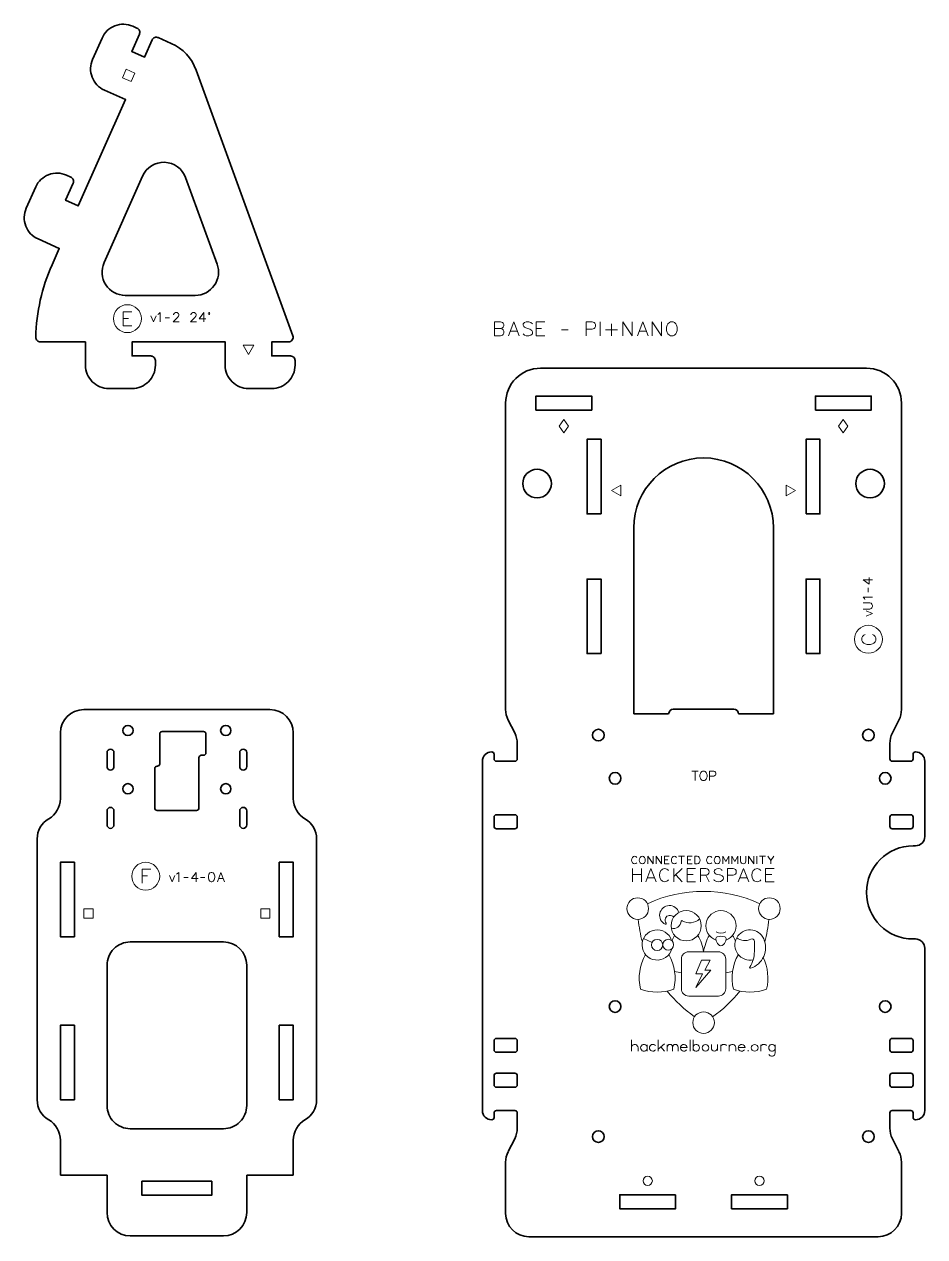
# Model space of a CAD drawing. Header units: millimetres. Extents: x 19 to 394, y 13 to 334.
# Drawn here: x 200.5 to 393.8, y 12.7 to 273 of the extents above; entities that cross this region are included whole.
import ezdxf

# ---------------------------------------------------------------- set-up
doc = ezdxf.new("R2010")
doc.units = ezdxf.units.MM
doc.header["$LTSCALE"] = 0.5
doc.layers.get('0').update_dxf_attribs({"lineweight": 9})
doc.layers.add('Red', color=6, linetype='Continuous', lineweight=35)

# ---------------------------------------------------------------- blocks, each defined once
blk = doc.blocks.new('CCHS Simplified Logo')
for p, q in [((19.71, 72.52), (21.81, 72.52)), ((20.76, 72.52), (20.76, 69.89)), ((47.15, 69.89), (47.15, 72.52)), ((48.09, 72.52), (50.19, 72.52)), ((49.14, 72.52), (49.14, 69.89)), ((3.51, 68.21), (3.51, 63.61)), ((6.67, 63.61), (6.67, 68.21)), ((14.71, 71.33), (15.92, 71.33)), ((17.98, 68.21), (17.98, 63.61)), ((17.98, 65.43), (20.98, 68.21)), ((22.77, 71.33), (23.98, 71.33)), ((52.03, 69.89), (52.03, 71.07)), ((3.51, 66.14), (6.67, 66.14)), ((8.74, 65.01), (11.29, 65.01)), ((20.98, 63.61), (18.69, 66.09)), ((22.71, 66.14), (24.82, 66.14)), ((30.44, 63.61), (29.29, 65.91)), ((41.17, 65.01), (43.73, 65.01)), ((50.2, 66.14), (52.32, 66.14)), ((7.39, 43.67), (10.4, 42.28)), ((3.24, 8.2), (3.24, 4.24)), ((8.66, 6.42), (8.66, 4.24)), ((12.54, 8.2), (12.54, 4.24)), ((14.72, 6.81), (12.54, 4.96)), ((14.72, 4.24), (13.45, 5.74)), ((15.74, 6.42), (15.74, 4.24)), ((23.76, 8.2), (23.76, 4.24)), ((24.77, 8.2), (24.77, 4.44)), ((33.35, 6.62), (33.35, 4.54)), ((34.47, 4.24), (34.47, 6.42)), ((37.47, 6.42), (37.47, 4.24)), ((44.14, 4.24), (44.14, 4.55)), ((48.48, 4.24), (48.48, 6.42))]:
    blk.add_line(p, q)
for points in [[(5.05, 72.14, 0.501157), (3.53, 72.14, 0.332305), (3.53, 70.27, 0.501157), (5.05, 70.27)], [(19, 72.14, 0.501157), (17.48, 72.14, 0.332305), (17.48, 70.27, 0.501157), (19, 70.27)], [(31.3, 72.14, 0.501157), (29.78, 72.14, 0.332305), (29.78, 70.27, 0.501157), (31.3, 70.27)], [(43.27, 72.52), (43.27, 70.79, -1), (41.45, 70.79), (41.45, 72.52)], [(16.16, 67.54, 0.501157), (13.51, 67.54, 0.332305), (13.51, 64.27, 0.501157), (16.16, 64.27)], [(27.4, 63.61), (27.4, 68.21), (29.29, 68.21, -1), (29.29, 65.91), (27.4, 65.91)], [(34.99, 67.56, 0.119188), (34.74, 67.86, 0.321305), (32.55, 67.86, 0.513656), (32.55, 66.52, 0.110767), (33.31, 66.2), (34.06, 66.06, -0.110767), (34.98, 65.67, -0.513656), (34.98, 64.04, -0.321305), (32.31, 64.04, -0.119188), (32, 64.4)], [(36.89, 63.61), (36.89, 68.21), (38.78, 68.21, -1), (38.78, 65.91), (36.89, 65.91)], [(48.55, 67.54, 0.501157), (45.89, 67.54, 0.332305), (45.89, 64.27, 0.501157), (48.55, 64.27)], [(48.16, 55.92, 0.218932), (8.76, 55.92)], [(19.79, 52.81, 1.531564), (15, 48.73, 0.792637), (15.31, 49.11, -1.003147), (18, 51.18)], [(5.59, 50.42, 0.042743), (7.01, 42.51, 0.042743)], [(17.14, 47.34, 0.467493), (20.62, 49.76, -0.557128), (21, 49.95, 0.342336), (27.06, 50.62)], [(49.9, 42.51, 0.042743), (51.33, 50.42)], [(17.35, 42.94, -0.03222), (18.29, 44.82)], [(26.43, 44.82, -0.094369), (28.46, 39.06, -0.094369)], [(30.48, 44.82, 0.094369), (28.46, 39.06, 0.094369)], [(39.61, 42.81, 0.034275), (38.63, 44.82)], [(8.12, 38.09, 0.194515), (6.39, 25.98, 0.181297), (18, 25.98, 0.194515), (16.26, 38.09)], [(49.35, 37.04, -0.175739), (50.53, 25.98, -0.181297), (38.92, 25.98, -0.194515), (40.65, 38.09)], [(20.7, 31.74, -0.036665), (18.31, 32.16)], [(36.22, 31.74, 0.036665), (38.6, 32.16)], [(15.74, 25.31, 0.069932), (25.29, 16.31)], [(31.63, 16.31, 0.069932), (41.18, 25.31, 0.069932)], [(3.24, 5.93, -0.802585), (5.5, 5.43), (5.5, 4.24)], [(17.62, 4.25), (17.62, 5.68, 1), (15.74, 5.68)], [(19.51, 4.25), (19.51, 5.68, 1), (17.62, 5.68)], [(22.52, 4.73, -5.586761), (22.74, 5.53), (20.38, 5.53)], [(31.18, 6.62), (31.18, 5.33, 1), (33.35, 5.33)], [(37.47, 5.93, -0.802585), (39.74, 5.43), (39.74, 4.24)], [(42.77, 4.73, -5.586761), (42.99, 5.53), (40.62, 5.53)], [(51.29, 3.14, 0.802585), (53.55, 3.65), (53.55, 6.42)]]:
    blk.add_lwpolyline(points, format="xyb")
for points in [[(7.74, 72.12, 0.520086), (6.22, 72.12, 0.315715), (6.22, 70.28, 0.520086), (7.74, 70.28, 0.315715)], [(26.22, 72.52), (25.45, 72.52), (25.45, 69.89), (26.22, 69.89, 0.252435), (26.97, 70.29, 0.299349), (26.97, 72.11, 0.252435)], [(33.99, 72.12, 0.520086), (32.48, 72.12, 0.315715), (32.48, 70.28, 0.520086), (33.99, 70.28, 0.315715)], [(40.08, 43.98, 0.292731), (45, 43.49, -0.559876), (46.26, 42.72), (46.26, 39.16, -0.145964), (44.62, 33.68, 0.705108), (44.91, 33.31, 0.446702), (49.56, 43.59, 0.622981)], [(36.36, 43.49, 0.372398), (35.9, 44.29, 0.168685), (33.21, 44.29, 0.372398), (32.75, 43.49, 0.132457), (33.69, 41.57, 0.455394), (35.42, 41.57, 0.132457)], [(23.24, 23.56), (33.68, 23.56, 0.414214), (36.22, 26.09), (36.22, 36.53, 0.414214), (33.68, 39.07), (23.24, 39.07, 0.414214), (20.7, 36.53), (20.7, 26.09, 0.414214)]]:
    blk.add_lwpolyline(points, format="xyb", close=True)
for points in [[(8.93, 69.89), (8.93, 72.52), (10.77, 69.89), (10.77, 72.52)], [(11.84, 69.89), (11.84, 72.52), (13.68, 69.89), (13.68, 72.52)], [(16.4, 69.89), (14.71, 69.89), (14.71, 72.52), (16.4, 72.52)], [(24.46, 69.89), (22.77, 69.89), (22.77, 72.52), (24.46, 72.52)], [(35.2, 69.89), (35.2, 72.52), (36.25, 70.75), (37.3, 72.52), (37.3, 69.89)], [(38.36, 69.89), (38.36, 72.52), (39.42, 70.75), (40.47, 72.52), (40.47, 69.89)], [(44.22, 69.89), (44.22, 72.52), (46.06, 69.89), (46.06, 72.52)], [(50.98, 72.52), (52.03, 71.07), (53.08, 72.52)], [(8.17, 63.61), (10.01, 68.21), (11.85, 63.61)], [(25.66, 63.61), (22.71, 63.61), (22.71, 68.21), (25.66, 68.21)], [(40.61, 63.61), (42.45, 68.21), (44.29, 63.61)], [(53.16, 63.61), (50.2, 63.61), (50.2, 68.21), (53.16, 68.21)]]:
    blk.add_lwpolyline(points)
blk.add_lwpolyline([(25.75, 26.5), (31.03, 32.62), (28.85, 32.62), (30.81, 36.14), (27.7, 36.14), (25.74, 31.37), (28.05, 31.37)], close=True)
for centre, radius in [((5.39, 54.2), 3.78), ((51.53, 54.2), 3.78), ((22.36, 48.19), 5.29), ((12.19, 41.46), 1.97), ((16.06, 41.54), 1.9), ((28.46, 14.25), 3.78), ((29.14, 5.43), 1.19), ((46.36, 5.43), 1.19)]:
    blk.add_circle(centre, radius)
for centre, radius, start, end in [((34.55, 48.19), 5.29, 289.1471, 250.8529), ((12.19, 41.46), 5.29, 17.3736, 345.1521), ((34.55, 49.05), 3.4, 240, 300), ((44.72, 41.46), 5.29, 151.5041, 282.1786), ((7.58, 5.43), 1.19, 25, 335), ((10.67, 5.43), 1.19, 39.5212, 320.4788), ((25.85, 5.43), 1.19, 205, 155), ((35.6, 5.35), 1.27, 43.2333, 152.8062), ((49.61, 5.35), 1.27, 43.2333, 152.8062), ((52.48, 5.43), 1.19, 25, 335)]:
    blk.add_arc(centre, radius, start, end)

msp = doc.modelspace()

# ---------------------------------------------------------------- linework, layer by layer
for points in [[(224.21, 262.52), (223.4, 260.69), (221.57, 261.51), (222.38, 263.33)], [(248.61, 202.11), (249.75, 204.09), (247.46, 204.09)], [(316.34, 185.31), (315.34, 186.73), (316.34, 188.14), (317.34, 186.73)], [(376.34, 185.31), (375.34, 186.73), (376.34, 188.14), (377.34, 186.73)], [(326.6, 172.88), (328.58, 174.02), (328.58, 171.73)], [(366.07, 172.88), (364.09, 174.02), (364.09, 171.73)], [(215.23, 81.07), (215.23, 83.07), (213.23, 83.07), (213.23, 81.07)], [(251.23, 81.07), (251.23, 83.07), (253.23, 83.07), (253.23, 81.07)]]:
    msp.add_lwpolyline(points, close=True)
at = {"color": 139, "lineweight": 0}
for points in [[(221.69, 208.27), (221.69, 211.28), (223.55, 211.28)], [(229.18, 210.71), (229.38, 210.8), (229.66, 211.09), (229.66, 209.09)], [(232.53, 210.61), (232.53, 210.71), (232.63, 210.9), (232.72, 211), (232.92, 211.09), (233.28, 211.09), (233.47, 211), (233.57, 210.9), (233.66, 210.71), (233.66, 210.51), (233.57, 210.32), (233.37, 210.06), (232.44, 209.09), (233.76, 209.09)], [(236.24, 210.61), (236.24, 210.71), (236.34, 210.9), (236.43, 211), (236.63, 211.09), (236.99, 211.09), (237.18, 211), (237.28, 210.9), (237.37, 210.71), (237.37, 210.51), (237.28, 210.32), (237.08, 210.06), (236.14, 209.09), (237.47, 209.09)], [(238.99, 211.09), (238.05, 209.77), (239.47, 209.77)], [(238.99, 211.09), (238.99, 209.09)], [(221.69, 209.84), (222.82, 209.84)], [(227.67, 210.42), (228.24, 209.09), (228.82, 210.42)], [(230.72, 209.96), (231.66, 209.96)], [(301.43, 206.13), (301.43, 209.12), (302.71, 209.12), (303.14, 208.97), (303.29, 208.83), (303.43, 208.54), (303.43, 208.27), (303.29, 207.98), (303.14, 207.84), (302.71, 207.69), (301.43, 207.69)], [(304.42, 206.13), (305.57, 209.12), (306.71, 206.13)], [(309.57, 208.68), (309.28, 208.97), (308.85, 209.12), (308.27, 209.12), (307.86, 208.97), (307.57, 208.68), (307.57, 208.39), (307.72, 208.13), (307.86, 207.98), (308.15, 207.84), (309, 207.55), (309.28, 207.41), (309.43, 207.26), (309.57, 206.97), (309.57, 206.54), (309.28, 206.27), (308.85, 206.13), (308.27, 206.13), (307.86, 206.27), (307.57, 206.54)], [(310.42, 206.13), (310.42, 209.12), (312.27, 209.12)], [(321.14, 206.13), (321.14, 209.12), (322.41, 209.12), (322.85, 208.97), (322.99, 208.83), (323.14, 208.54), (323.14, 208.13), (322.99, 207.84), (322.85, 207.69), (322.41, 207.55), (321.14, 207.55)], [(324.12, 206.13), (324.12, 209.12)], [(326.56, 208.68), (326.56, 206.13)], [(328.99, 206.13), (328.99, 209.12), (330.99, 206.13), (330.99, 209.12)], [(332.12, 206.13), (333.28, 209.12), (334.41, 206.13)], [(335.28, 206.13), (335.28, 209.12), (337.28, 206.13), (337.28, 209.12)], [(221.69, 208.27), (223.55, 208.27)], [(302.71, 207.69), (303.14, 207.55), (303.29, 207.41), (303.43, 207.12), (303.43, 206.68), (303.29, 206.39), (303.14, 206.27), (302.71, 206.13), (301.43, 206.13)], [(304.85, 207.12), (306.3, 207.12)], [(310.42, 207.69), (311.57, 207.69)], [(310.42, 206.13), (312.27, 206.13)], [(315.86, 207.41), (317.28, 207.41)], [(325.28, 207.41), (327.83, 207.41)], [(332.56, 207.12), (333.98, 207.12)], [(380.59, 153.71), (381.92, 152.77), (381.92, 154.19)], [(380.59, 153.71), (382.59, 153.71)], [(381.72, 151.06), (381.72, 152)], [(380.98, 149.52), (380.88, 149.71), (380.59, 150), (382.59, 150)], [(380.59, 147.42), (382.01, 147.42), (382.3, 147.52), (382.5, 147.71), (382.59, 148), (382.59, 148.19), (382.5, 148.48), (382.3, 148.67), (382.01, 148.77), (380.59, 148.77)], [(381.24, 145.9), (382.59, 146.48), (381.24, 147.06)], [(343.85, 112.62), (345.18, 112.62)], [(344.51, 112.62), (344.51, 110.62)], [(347.64, 110.62), (347.64, 112.62), (348.51, 112.62), (348.79, 112.52), (348.88, 112.43), (348.98, 112.23), (348.98, 111.95), (348.88, 111.76), (348.79, 111.67), (348.51, 111.57), (347.64, 111.57)], [(225.77, 88.55), (225.77, 91.55), (227.63, 91.55)], [(225.77, 90.12), (226.92, 90.12)], [(231.64, 90.25), (232.22, 88.9), (232.8, 90.25)], [(233.16, 90.54), (233.35, 90.64), (233.64, 90.9), (233.64, 88.9)], [(234.7, 89.77), (235.64, 89.77)], [(237.35, 90.9), (236.41, 89.58), (237.83, 89.58)], [(237.35, 90.9), (237.35, 88.9)], [(238.31, 89.77), (239.25, 89.77)], [(241.93, 88.9), (242.67, 90.9), (243.44, 88.9)], [(242.22, 89.58), (243.16, 89.58)]]:
    msp.add_lwpolyline(points, dxfattribs=at)
for points in [[(240.34, 210.9), (240.26, 211.04), (240.14, 211.09), (240, 211.04), (239.95, 210.9), (240, 210.78), (240.14, 210.71), (240.26, 210.78), (240.34, 210.9)], [(339.25, 209.12), (338.99, 208.97), (338.7, 208.68), (338.55, 208.39), (338.41, 207.98), (338.41, 207.26), (338.55, 206.83), (338.7, 206.54), (338.99, 206.27), (339.25, 206.13), (339.83, 206.13), (340.12, 206.27), (340.41, 206.54), (340.55, 206.83), (340.7, 207.26), (340.7, 207.98), (340.55, 208.39), (340.41, 208.68), (340.12, 208.97), (339.83, 209.12), (339.25, 209.12)], [(346.12, 112.62), (345.94, 112.52), (345.75, 112.34), (345.65, 112.14), (345.55, 111.86), (345.55, 111.38), (345.65, 111.1), (345.75, 110.9), (345.94, 110.71), (346.12, 110.62), (346.51, 110.62), (346.7, 110.71), (346.88, 110.9), (346.98, 111.1), (347.08, 111.38), (347.08, 111.86), (346.98, 112.14), (346.88, 112.34), (346.7, 112.52), (346.51, 112.62), (346.12, 112.62)], [(240.6, 90.9), (240.31, 90.81), (240.12, 90.54), (240.02, 90.06), (240.02, 89.77), (240.12, 89.29), (240.31, 89), (240.6, 88.9), (240.77, 88.9), (241.06, 89), (241.25, 89.29), (241.35, 89.77), (241.35, 90.06), (241.25, 90.54), (241.06, 90.81), (240.77, 90.9), (240.6, 90.9)]]:
    msp.add_lwpolyline(points, close=True, dxfattribs=at)
for centre, radius in [((222.62, 209.79), 3), ((381.74, 140.95), 3), ((226.54, 90.07), 3), ((334.34, 24.66), 1), ((358.34, 24.66), 1)]:
    msp.add_circle(centre, radius)
at = {"layer": 'Red'}
for p, q in [((311.34, 199.16), (381.34, 199.16)), ((303.84, 125.86), (303.84, 191.66)), ((388.84, 191.66), (388.84, 125.86)), ((331.34, 124.93), (331.34, 164.88)), ((361.34, 124.93), (361.34, 164.88)), ((253.23, 125.85), (213.23, 125.85)), ((352.84, 125.93), (339.84, 125.93)), ((304.38, 123.59), (305.79, 120.83)), ((338.84, 124.93), (331.34, 124.93)), ((361.34, 124.93), (353.84, 124.93)), ((388.29, 123.59), (386.88, 120.83)), ((208.23, 106.73), (208.23, 120.85)), ((258.23, 106.73), (258.23, 120.85)), ((306.34, 115.26), (306.34, 118.55)), ((386.34, 115.26), (386.34, 118.55)), ((298.84, 114.76), (298.84, 39.76)), ((300.84, 116.76), (300.84, 116.76)), ((301.34, 115.26), (301.34, 116.26)), ((301.84, 114.76), (305.84, 114.76)), ((390.84, 114.76), (386.84, 114.76)), ((391.34, 115.26), (391.34, 116.26)), ((391.84, 116.76), (391.84, 116.76)), ((393.84, 114.76), (393.84, 98.59)), ((298.84, 60.09), (298.84, 109.09)), ((203.23, 42.07), (203.23, 98.07)), ((263.23, 42.07), (263.23, 98.07)), ((391.84, 96.59), (391.34, 96.59)), ((391.34, 76.59), (391.84, 76.59)), ((393.84, 74.59), (393.84, 39.76)), ((301.34, 39.26), (301.34, 38.26)), ((301.84, 39.76), (305.84, 39.76)), ((306.34, 39.26), (306.34, 35.96)), ((386.34, 39.26), (386.34, 35.96)), ((390.84, 39.76), (386.84, 39.76)), ((391.34, 39.26), (391.34, 38.26)), ((300.84, 37.76), (300.84, 37.76)), ((391.84, 37.76), (391.84, 37.76)), ((208.23, 25.85), (208.23, 33.41)), ((258.23, 25.85), (258.23, 33.41)), ((304.38, 30.93), (305.79, 33.69)), ((388.29, 30.93), (386.88, 33.69)), ((303.84, 17.66), (303.84, 28.65)), ((388.84, 28.65), (388.84, 17.66)), ((208.23, 25.85), (218.23, 25.85)), ((218.23, 25.85), (218.23, 17.85)), ((248.23, 17.85), (248.23, 25.85)), ((248.23, 25.85), (258.23, 25.85)), ((223.23, 12.85), (243.23, 12.85)), ((383.84, 12.66), (308.84, 12.66))]:
    msp.add_line(p, q, dxfattribs=at)
for points in [[(237.36, 263.18, 0.203452), (232.03, 268.89), (229.24, 270.13, 0.414214), (227.92, 269.63), (226.3, 265.97), (223.55, 267.19), (225.18, 270.85, 0.414214), (224.67, 272.17), (223.76, 272.57, 0.414214), (217.16, 270.04), (215.13, 265.47, 0.414214), (217.66, 258.87), (222.23, 256.84), (212.06, 234), (209.32, 235.22), (210.95, 238.87, 0.414214), (210.44, 240.19), (209.53, 240.6, 0.414214), (202.92, 238.07), (200.89, 233.5, 0.414214), (203.42, 226.9), (207.99, 224.86), (206.43, 221.35, 0.098741), (202.92, 205.82, 0.421612), (203.92, 204.79), (213.61, 204.79), (213.61, 199.79, 0.414214), (218.61, 194.79), (223.61, 194.79, 0.414214), (228.61, 199.79), (228.61, 200.79, 0.414214), (227.61, 201.79), (223.61, 201.79), (223.61, 204.79), (243.61, 204.79), (243.61, 199.79, 0.414214), (248.61, 194.79), (253.61, 194.79, 0.414214), (258.61, 199.79), (258.61, 200.79, 0.414214), (257.61, 201.79), (253.61, 201.79), (253.61, 204.79), (257.18, 204.79, 0.520567), (258.12, 206.13)], [(235.12, 240.08, 0.674509), (225.86, 240.4), (217.59, 221.83, 0.542956), (222.15, 214.79), (237.18, 214.79, 0.520567), (241.88, 221.5)], [(222.73, 120.25, -1), (222.73, 122.45, -1)], [(243.73, 120.25, -1), (243.73, 122.45, -1)], [(237.48, 104.2, 0.414214), (237.98, 104.7), (237.98, 115.53, -0.414214), (238.48, 116.03), (238.97, 116.03, 0.414214), (239.47, 116.53), (239.47, 120.64, 0.414214), (238.97, 121.14), (230.05, 121.14, 0.414214), (229.55, 120.64), (229.55, 114.2, -0.414214), (229.05, 113.7), (228.98, 113.7, 0.414214), (228.48, 113.2), (228.48, 104.7, 0.414214), (228.98, 104.2)], [(219.73, 113.6), (219.73, 116.6, 1), (218.23, 116.6), (218.23, 113.6, 1)], [(246.73, 113.6), (246.73, 116.6, -1), (248.23, 116.6), (248.23, 113.6, -1)], [(222.73, 107.75, -1), (222.73, 109.95, -1)], [(243.73, 107.75, -1), (243.73, 109.95, -1)], [(219.73, 104.1), (219.73, 101.1, -1), (218.23, 101.1), (218.23, 104.1, -1)], [(246.73, 104.1), (246.73, 101.1, 1), (248.23, 101.1), (248.23, 104.1, 1)], [(305.84, 103.26), (301.84, 103.26, 0.414214), (301.34, 102.76), (301.34, 100.76, 0.414214), (301.84, 100.26), (305.84, 100.26, 0.414214), (306.34, 100.76), (306.34, 102.76, 0.414214)], [(386.84, 103.26), (390.84, 103.26, -0.414214), (391.34, 102.76), (391.34, 100.76, -0.414214), (390.84, 100.26), (386.84, 100.26, -0.414214), (386.34, 100.76), (386.34, 102.76, -0.414214)], [(243.23, 35.85, 0.414214), (248.23, 40.85), (248.23, 70.95, 0.414213), (243.23, 75.95), (223.23, 75.95, 0.414214), (218.23, 70.95), (218.23, 40.85, 0.414214), (223.23, 35.85)], [(305.84, 52.26), (301.84, 52.26, -0.414214), (301.34, 52.76), (301.34, 54.76, -0.414214), (301.84, 55.26), (305.84, 55.26, -0.414214), (306.34, 54.76), (306.34, 52.76, -0.414214)], [(386.84, 52.26), (390.84, 52.26, 0.414214), (391.34, 52.76), (391.34, 54.76, 0.414214), (390.84, 55.26), (386.84, 55.26, 0.414214), (386.34, 54.76), (386.34, 52.76, 0.414214)], [(305.84, 44.76), (301.84, 44.76, -0.414214), (301.34, 45.26), (301.34, 47.26, -0.414214), (301.84, 47.76), (305.84, 47.76, -0.414214), (306.34, 47.26), (306.34, 45.26, -0.414214)], [(386.84, 44.76), (390.84, 44.76, 0.414214), (391.34, 45.26), (391.34, 47.26, 0.414214), (390.84, 47.76), (386.84, 47.76, 0.414214), (386.34, 47.26), (386.34, 45.26, 0.414214)]]:
    msp.add_lwpolyline(points, format="xyb", close=True, dxfattribs=at)
for points in [[(322.34, 190.16), (310.34, 190.16), (310.34, 193.16), (322.34, 193.16)], [(370.34, 190.16), (370.34, 193.16), (382.34, 193.16), (382.34, 190.16)], [(324.34, 167.88), (321.34, 167.88), (321.34, 183.88), (324.34, 183.88)], [(368.34, 167.88), (368.34, 183.88), (371.34, 183.88), (371.34, 167.88)], [(324.34, 137.88), (321.34, 137.88), (321.34, 153.88), (324.34, 153.88)], [(368.34, 137.88), (368.34, 153.88), (371.34, 153.88), (371.34, 137.88)], [(211.23, 77.07), (211.23, 93.07), (208.23, 93.07), (208.23, 77.07)], [(255.23, 77.07), (255.23, 93.07), (258.23, 93.07), (258.23, 77.07)], [(211.23, 58.07), (208.23, 58.07), (208.23, 42.07), (211.23, 42.07)], [(255.23, 58.07), (258.23, 58.07), (258.23, 42.07), (255.23, 42.07)], [(240.73, 24.56), (240.73, 21.56), (225.73, 21.56), (225.73, 24.56)], [(340.34, 21.66), (340.34, 18.66), (328.34, 18.66), (328.34, 21.66)], [(364.34, 21.66), (364.34, 18.66), (352.34, 18.66), (352.34, 21.66)]]:
    msp.add_lwpolyline(points, close=True, dxfattribs=at)
at = {"layer": 'Red', "color": 139, "lineweight": 0}
msp.add_lwpolyline([(381.04, 141.96), (380.76, 141.81), (380.47, 141.53), (380.32, 141.24), (380.32, 140.68), (380.47, 140.38), (380.76, 140.09), (381.04, 139.96), (381.47, 139.81), (382.19, 139.81), (382.62, 139.96), (382.9, 140.09), (383.18, 140.38), (383.34, 140.68), (383.34, 141.24), (383.18, 141.53), (382.9, 141.81), (382.62, 141.96)], dxfattribs=at)
at = {"layer": 'Red'}
for centre, radius in [((310.59, 174.38), 3.08), ((382.09, 174.38), 3.08), ((323.74, 120.36), 1.25), ((381.74, 120.36), 1.25), ((327.34, 111.09), 1.25), ((385.34, 111.09), 1.25), ((327.34, 62.09), 1.25), ((385.34, 62.09), 1.25), ((323.74, 34.16), 1.25), ((381.74, 34.16), 1.25)]:
    msp.add_circle(centre, radius, dxfattribs=at)
for centre, radius, start, end in [((311.34, 191.66), 7.5, 90, 180), ((381.34, 191.66), 7.5, 0, 90), ((346.34, 164.88), 15, 0, 180), ((213.23, 120.85), 5, 90, 180), ((253.23, 120.85), 5, 0, 90), ((308.84, 125.86), 5, 180, 207.0309), ((339.84, 124.93), 1, 90, 180), ((352.84, 124.93), 1, 0, 90), ((383.84, 125.86), 5, 332.9691, 0), ((301.34, 118.55), 5, 0, 27.0309), ((391.34, 118.55), 5, 152.9691, 180), ((300.84, 114.76), 2, 90, 180), ((300.84, 116.26), 0.5, 0, 90), ((301.84, 115.26), 0.5, 180, 270), ((305.84, 115.26), 0.5, 270, 0), ((386.84, 115.26), 0.5, 180, 270), ((390.84, 115.26), 0.5, 270, 0), ((391.84, 116.26), 0.5, 90, 180), ((391.84, 114.76), 2, 0, 90), ((203.23, 106.73), 5, 300, 0), ((263.23, 106.73), 5, 180, 240), ((208.23, 98.07), 5, 120, 180), ((258.23, 98.07), 5, 0, 60), ((391.34, 86.59), 10, 90, 270), ((391.84, 98.59), 2, 270, 0), ((391.84, 74.59), 2, 0, 90), ((208.23, 42.07), 5, 180, 240), ((258.23, 42.07), 5, 300, 0), ((300.84, 39.76), 2, 180, 270), ((301.84, 39.26), 0.5, 90, 180), ((305.84, 39.26), 0.5, 0, 90), ((386.84, 39.26), 0.5, 90, 180), ((390.84, 39.26), 0.5, 0, 90), ((391.84, 39.76), 2, 270, 0), ((203.23, 33.41), 5, 0, 60), ((263.23, 33.41), 5, 120, 180), ((300.84, 38.26), 0.5, 270, 0), ((391.84, 38.26), 0.5, 180, 270), ((301.34, 35.96), 5, 332.9691, 0), ((391.34, 35.96), 5, 180, 207.0309), ((308.84, 28.65), 5, 152.9691, 180), ((383.84, 28.65), 5, 0, 27.0309), ((223.23, 17.85), 5, 180, 270), ((243.23, 17.85), 5, 270, 0), ((308.84, 17.66), 5, 180, 270), ((383.84, 17.66), 5, 270, 0)]:
    msp.add_arc(centre, radius, start, end, dxfattribs=at)

# ---------------------------------------------------------------- block references
at = {"xscale": 0.6128397287644091, "yscale": 0.6128397287644091, "zscale": 0.6128397287644091}
msp.add_blockref('CCHS Simplified Logo', (328.9, 49.9), dxfattribs=at)

doc.saveas('drawing.dxf')
